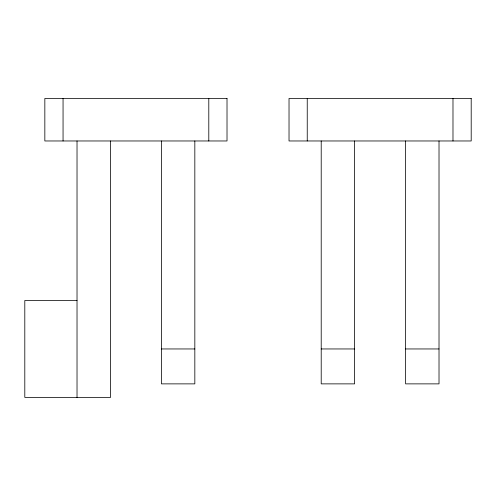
<?xml version="1.0" encoding="UTF-8"?>
<svg xmlns="http://www.w3.org/2000/svg" width="496" height="496" viewBox="0 0 496 496"><rect width="100%" height="100%" fill="white"/><g stroke="black" fill="none" stroke-linecap="round" stroke-linejoin="round"><path stroke-width="0.74" d="M77.023 300.514L24.8 300.514L24.8 397.395L77.023 397.395M161.429 348.955L194.829 348.955M321.21 348.955L354.609 348.955M405.616 348.955L439.016 348.955M452.984 98.462L452.984 140.969M439.016 140.969L439.016 383.873L405.616 383.873L405.616 140.969M354.609 140.969L354.609 383.873L321.21 383.873L321.21 140.969M307.241 98.462L307.241 140.969M208.797 98.462L208.797 140.969M194.829 140.969L194.829 383.873L161.429 383.873L161.429 140.969M110.422 140.969L110.422 397.538L77.023 397.538L77.023 140.969M63.054 98.462L63.054 140.969M227.013 98.462L44.838 98.462L44.838 140.969L227.013 140.969L227.013 98.462M471.2 98.462L289.025 98.462L289.025 140.969L471.2 140.969L471.2 98.462"/></g></svg>
